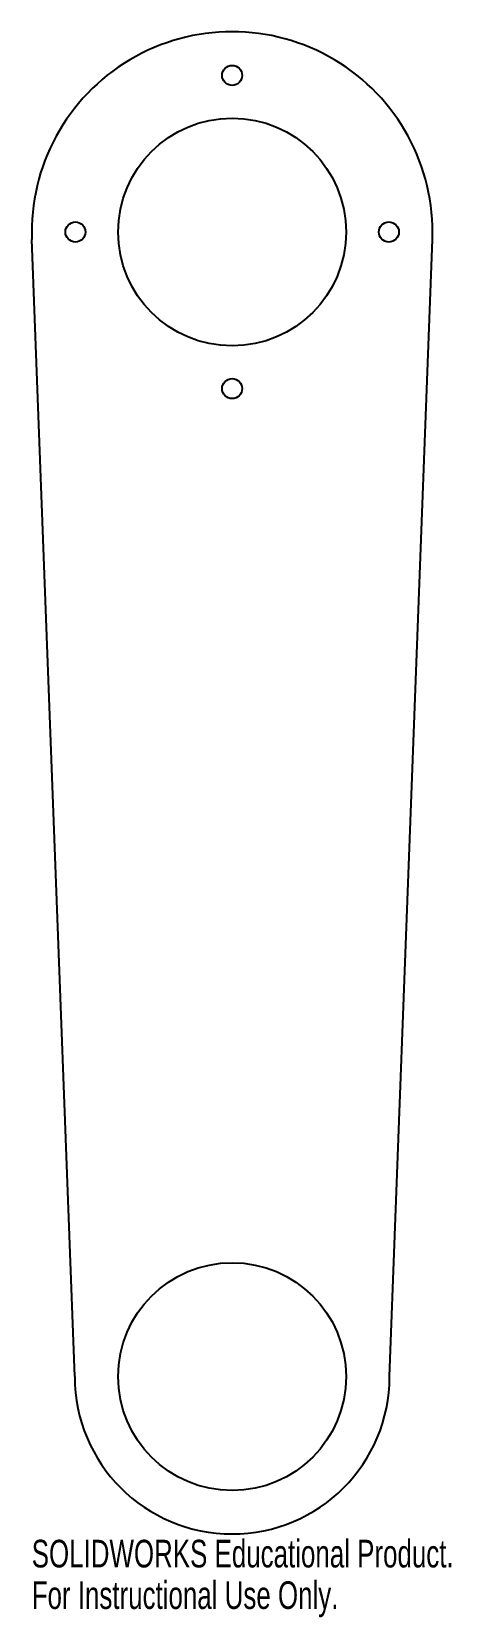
# Model space of a CAD drawing. Header units: millimetres. Extents: x -35 to 38, y -142 to 135.
import ezdxf

# ---------------------------------------------------------------- set-up
doc = ezdxf.new("R2010")
doc.units = ezdxf.units.MM
doc.styles.add('SLDTEXTSTYLE0', font='TXT', dxfattribs={"width": 0.7})

msp = doc.modelspace()

# ---------------------------------------------------------------- linework, layer by layer
at = {"color": 7, "linetype": 'Continuous', "lineweight": 25}
for p, q in [((-27.5, -100), (-34.98, 98.68)), ((27.5, -100), (34.98, 98.68))]:
    msp.add_line(p, q, dxfattribs=at)
for centre, radius in [((0, 127.37), 1.75), ((0, 100), 19.9), ((-27.37, 100), 1.75), ((27.37, 100), 1.75), ((0, 72.63), 1.75), ((0, -100), 19.9)]:
    msp.add_circle(centre, radius, dxfattribs=at)
for centre, radius, start, end in [((0, 100), 35, 357.8453, 182.1547), ((0, -100), 27.5, 180, 0)]:
    msp.add_arc(centre, radius, start, end, dxfattribs=at)

# ---------------------------------------------------------------- texts
at = {"color": 7, "linetype": 'Continuous', "char_height": 4.8336, "attachment_point": 1, "style": 'SLDTEXTSTYLE0'}
for s, insert in [('SOLIDWORKS Educational Product.', (-35, -128.52)), ('For Instructional Use Only.', (-35, -135.77))]:
    msp.add_mtext(s, dxfattribs=dict(at, insert=insert))

doc.saveas('drawing.dxf')
